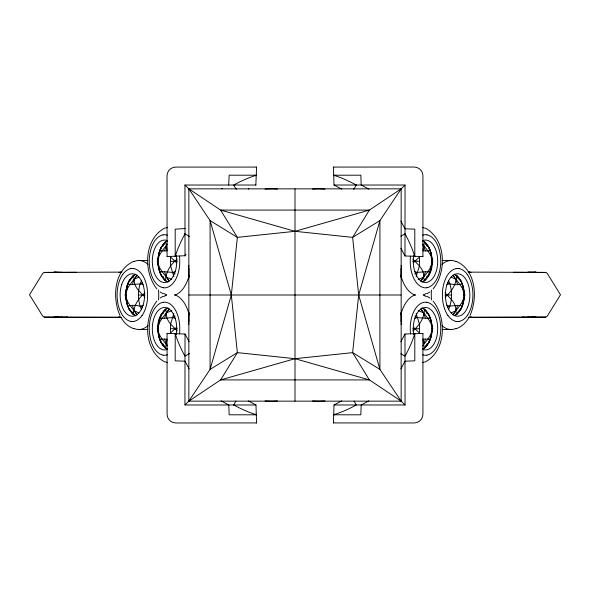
<?xml version="1.0" encoding="UTF-8"?>
<svg xmlns="http://www.w3.org/2000/svg" width="590" height="590" viewBox="0 0 590 590"><rect width="100%" height="100%" fill="white"/><g stroke="black" fill="none" stroke-linecap="round" stroke-linejoin="round"><path stroke-width="0.89" d="M135.892 274.18C122.565 280.56 122.565 309.44 135.892 315.82M141.489 309.551C137.382 300.067 137.382 289.933 141.489 280.449M166.822 308.408L167.427 308.408L165.48 309.108C156.623 319.109 154.617 340.578 166.822 349.029L167.427 349.029L165.48 348.329C155.067 337.797 154.278 315.591 168.054 307.899M166.822 281.592L167.427 281.592L165.48 280.892C155.207 270.08 155.207 252.483 165.48 241.671L167.427 240.971L166.822 240.971C155.104 249.209 154.683 275.191 168.054 282.101M189.102 341.713L185.024 334.021L167.073 333.416L167.073 414.173A8.769 8.769 0 0 0 175.827 422.971L256.584 422.927L255.979 404.976L248.287 400.898M176.594 327.244L170.51 333.018L170.51 324.419L173.851 313.327M173.851 276.673L170.51 265.581L170.51 256.982L176.594 262.757M414.165 334.331L414.8 333.689L414.8 360.851L404.976 361.183L400.912 368.853M416.149 313.327L419.49 324.419L419.49 333.018L413.406 327.244M413.406 262.757L419.49 256.982L419.49 265.581L416.149 276.673M400.898 248.287L404.976 255.979L422.927 256.584L422.927 175.827A8.769 8.769 0 0 0 414.173 167.029L333.416 167.073L334.021 185.024L341.713 189.102M423.178 308.408L422.573 308.408L424.52 309.108C434.793 319.92 434.793 337.517 424.52 348.329L422.573 349.029L423.178 349.029C434.896 340.791 435.317 314.809 421.946 307.899M423.178 281.592L422.573 281.592L424.52 280.892C433.377 270.891 435.383 249.423 423.178 240.971L422.573 240.971L424.52 241.671C434.933 252.203 435.722 274.409 421.946 282.101M448.511 280.449C452.619 289.933 452.619 300.067 448.511 309.551M454.108 315.82C467.435 309.44 467.435 280.56 454.108 274.18M255.846 185.105L256.584 167.073L175.827 167.073A8.769 8.769 0 0 0 167.029 175.827L167.073 256.584L185.179 255.706M400.898 341.713L404.976 334.021L422.927 333.416L422.927 414.173A8.769 8.769 0 0 1 414.173 422.971L333.416 422.927L334.021 404.976L341.713 400.898M126.135 292.242C125.987 285.781 129.557 280.405 133.318 275.39L135.265 274.689L134.66 274.689M158.216 259.217L158.872 253.169L161.513 246.281L162.56 246.281L164.109 243.641L163.651 243.641M158.216 326.646L158.872 320.606L161.513 313.718L162.56 313.718L164.109 311.07L163.651 311.07M431.784 263.354L431.128 269.394L428.488 276.282L427.44 276.282L425.892 278.93L426.349 278.93M431.784 330.784L431.128 336.831L428.488 343.719L427.44 343.719L425.892 346.36L426.349 346.36M455.34 315.311L454.735 315.311L456.682 314.61C460.443 309.595 464.013 304.219 463.865 297.758M165.48 280.892C165.945 271.592 170.281 265.028 177.133 259.069M424.52 309.108C424.055 318.408 419.719 324.972 412.867 330.931M125.965 293.621L125.965 296.379M464.035 296.379L464.035 293.621M126.88 290.199L127.123 288.849L126.518 288.849M463.121 299.801L462.877 301.151L463.482 301.151M134.66 315.311L135.265 315.311L133.318 314.61C124.298 305.155 123.649 291.209 129.35 279.999L130.397 279.999L133.052 276.282L132.448 276.282M457.552 313.718L456.948 313.718L459.603 310.001L460.65 310.001C466.351 298.791 465.702 284.845 456.682 275.39L454.735 274.689L455.34 274.689M133.318 314.61C133.782 305.31 138.119 298.747 144.97 292.788M165.48 348.329L167.007 339.11L162.044 339.11L159.986 339.892M424.52 241.671L422.993 250.89L427.957 250.89L430.014 250.108M456.682 275.39C456.218 284.69 451.881 291.254 445.03 297.213M138.857 312.884L134.262 310.812L137.064 314.876C132.92 308.371 126.57 302.921 125.161 295C126.577 287.079 132.905 281.622 137.064 275.124L134.255 279.188C133.488 287.227 140.376 291.91 144.97 297.213M159.986 272.455L162.044 271.673L164.529 271.68L166.417 277.086L169.227 281.157C165.082 274.652 158.732 269.202 157.323 261.281C158.54 254.526 163.386 249.415 167.353 244.113M164.529 339.11L167.353 345.888C163.401 340.578 158.54 335.474 157.323 328.719C158.74 320.798 165.067 315.34 169.227 308.843L166.417 312.906L164.529 318.32L162.044 318.327L159.986 317.545M425.471 250.89L422.647 244.113C426.6 249.423 431.46 254.526 432.676 261.281C431.261 269.202 424.933 274.66 420.773 281.157L423.583 277.094L425.471 271.68L427.957 271.673L430.014 272.455M430.014 317.545L427.957 318.327L425.471 318.32L423.583 312.914L420.773 308.843C424.918 315.348 431.268 320.798 432.676 328.719C431.452 335.467 426.622 340.592 422.639 345.888M451.144 277.116L455.738 279.188L452.936 275.124C457.08 281.629 463.43 287.079 464.839 295C463.423 302.921 457.095 308.378 452.936 314.876L455.746 310.812C456.513 302.773 449.624 298.09 445.03 292.788M127.823 283.827L129.881 284.609L132.367 284.601L134.255 279.195M159.986 250.108L162.044 250.89L164.529 250.89L166.417 245.484L165.48 241.671M424.52 348.329L423.583 344.531L425.471 339.11L427.957 339.11L430.014 339.892M455.746 310.805L457.634 305.399L460.119 305.391L462.176 306.173M470.038 315.421C477.907 297.766 476.086 269.896 456.159 261.296M186.042 254.165L185.732 254.725M189.095 236.295L189.088 236.465M233.729 404.976L235.926 401.023M354.074 188.977L356.272 185.024M185.179 228.537L175.201 229.149L175.201 256.311L175.835 255.669M468.829 317.759C465.952 322.642 461.668 326.963 456.159 328.704M256.23 167.516L256.584 167.073M333.416 422.927L333.77 422.484M156.859 301.121C143.141 318.349 143.857 350.836 164.839 362.002M433.141 288.879C446.859 271.651 446.143 239.164 425.161 227.998M255.979 404.976L184.95 404.976L189.147 400.78M400.853 189.22L405.05 185.024L334.021 185.024M255.669 175.835L256.311 175.201L229.149 175.201L228.677 185.105M368.883 400.898L361.183 404.976L360.851 414.8L333.689 414.8L334.331 414.165M236.472 189.08L236.317 189.08M167.073 256.584L167.516 256.23M422.484 333.77L422.927 333.416M469.153 317.391L545.809 317.118L547.314 316.041L560.5 294.779L547.232 273.391L545.765 272.418L468.172 272.13M160.17 298.061L162.98 296.254M429.83 291.939L427.02 293.746M121.828 272.13L44.235 272.418L42.768 273.391L29.5 294.779L42.687 316.041L44.191 317.118L120.847 317.391M132.367 284.601L140.7 283.827L142.183 282.868M164.529 318.32L172.863 317.545L175.09 316.107M414.91 273.893L417.137 272.455L425.471 271.68M447.817 307.132L449.3 306.173L457.634 305.399M189.147 353.808L184.95 356.139A125.744 125.744 0 0 1 175.201 333.689L175.201 360.851L185.024 361.183L189.102 368.883M400.853 236.192L405.05 233.861M222.29 188.512L221.633 188.844M248.965 188.763L248.309 189.088M138.857 277.116L134.262 279.188L133.318 275.39M177.133 330.931C172.538 325.628 165.643 320.953 166.424 312.906L171.779 310.488M418.222 279.512L423.576 277.094C424.358 269.047 417.462 264.372 412.867 259.069M451.144 312.884L455.738 310.812L456.682 314.61M164.839 227.998C143.857 239.164 143.141 271.651 156.859 288.879M425.161 362.002C446.143 350.836 446.859 318.349 433.141 301.121M127.823 306.173C132.308 304.713 138.001 305.06 142.183 307.132M462.176 283.827C457.693 285.287 451.999 284.941 447.817 282.868M133.841 261.296C113.914 269.896 112.093 297.766 119.962 315.421M164.529 271.68L172.863 272.455L175.436 271.54M140.7 306.173L143.274 305.259M446.726 284.741L449.3 283.827M414.564 318.46L417.137 317.545L425.471 318.32M312.508 189.088L318.187 188.837M277.492 400.912L271.813 401.163M265.043 189.11L271.474 188.837M55.777 317.125L53.985 317.265L58.919 317.295L53.159 317.339M324.957 400.89L318.526 401.163M534.304 272.403L536.133 272.263L527.762 272.233L535.241 272.204M55.895 317.14L54.066 317.273L62.348 317.236M545.765 272.418L513.543 272.285M44.191 317.118L67.761 317.228L59.855 317.273M534.415 272.285L536.059 272.278M468.777 317.214L469.559 317.214A3.983 2.81 -90 0 0 471.086 316.55M58.108 272.248L53.867 272.263L55.696 272.403M468.844 317.214L523.92 317.265M66.08 317.265L121.223 317.214M185.024 255.979L184.95 185.024L255.979 185.024M164.61 242.564L165.215 242.564M424.785 242.564L425.39 242.564M426.349 243.641L425.892 243.641L427.44 246.281L428.488 246.281L431.128 253.169L431.784 259.217M162.619 244.88L163.224 244.88M426.776 244.88L427.381 244.88M160.923 247.822L161.535 247.822M428.465 247.822L429.077 247.822M160.281 249.496L160.746 249.496M429.255 249.496L429.719 249.496M159.595 251.288L160.2 251.288M429.8 251.288L430.405 251.288M158.68 255.131L159.285 255.131M430.715 255.131L431.32 255.131M158.459 257.151L158.924 257.151M431.076 257.151L431.541 257.151M138.879 260.5L147.861 260.5M442.139 260.5L451.121 260.5M157.323 261.281L158.548 261.281M170.51 261.281L177.236 261.281M412.764 261.281L419.49 261.281M431.452 261.281L432.676 261.281M158.216 263.354L158.459 265.411L158.924 265.411M431.076 265.411L431.541 265.411M158.459 265.411L158.68 267.432L159.285 267.432M430.715 267.432L431.32 267.432M158.68 267.432L159.595 271.282L160.2 271.282M429.8 271.282L430.405 271.282M468.298 272.115L469.551 272.115A3.983 2.81 -90 0 1 471.078 272.772M121.407 272.108L120.508 272.115A3.983 2.81 90 0 0 118.922 272.772M468.593 272.108L469.551 272.115M159.595 271.282L160.281 273.067L160.746 273.067M429.255 273.067L429.719 273.067M160.281 273.067L160.923 274.741L161.535 274.741M428.465 274.741L429.077 274.741M457.552 276.282L456.948 276.282L459.603 279.999L460.65 279.999L463.29 286.888L463.865 292.242M131.489 277.352L131.946 277.352M458.054 277.352L458.511 277.352M162.619 277.683L163.224 277.683L164.109 278.93L163.651 278.93M426.776 277.683L427.381 277.683M130.456 278.598L131.061 278.598M458.939 278.598L459.544 278.598M164.61 279.999L165.215 279.999M424.785 279.999L425.39 279.999M128.76 281.541L129.372 281.541M460.628 281.541L461.24 281.541M126.71 286.888L127.75 286.888M462.25 286.888L463.29 286.888M463.482 288.849L462.877 288.849L463.121 290.199M126.297 290.87L126.761 290.87M463.239 290.87L463.703 290.87M125.161 295L126.385 295M138.348 295L145.074 295M188.852 295L401.148 295M444.926 295L451.652 295M463.615 295L464.839 295M126.135 297.758L126.297 299.13L126.761 299.13M463.239 299.13L463.703 299.13M126.297 299.13L126.518 301.151L127.123 301.151L126.88 299.801M126.518 301.151L126.71 303.113L127.75 303.113M462.25 303.113L463.29 303.113M126.71 303.113L128.76 308.459L129.372 308.459M460.628 308.459L461.24 308.459M164.61 310.001L165.215 310.001M424.785 310.001L425.39 310.001M426.349 311.07L425.892 311.07L427.44 313.718L428.488 313.718L431.128 320.606L431.784 326.646M130.456 311.402L131.061 311.402L133.052 313.718L132.448 313.718M458.939 311.402L459.544 311.402M162.619 312.317L163.224 312.317M426.776 312.317L427.381 312.317M131.489 312.648L131.946 312.648M458.054 312.648L458.511 312.648M160.923 315.259L161.535 315.259M428.465 315.259L429.077 315.259M160.281 316.933L160.746 316.933M429.255 316.933L429.719 316.933M159.595 318.718L160.2 318.718M429.8 318.718L430.405 318.718M158.68 322.568L159.285 322.568M430.715 322.568L431.32 322.568M158.459 324.589L158.924 324.589M431.076 324.589L431.541 324.589M157.323 328.719L158.548 328.719M170.51 328.719L177.236 328.719M412.764 328.719L419.49 328.719M431.452 328.719L432.676 328.719M138.879 329.5L147.861 329.5M442.139 329.5L451.121 329.5M158.216 330.784L158.459 332.849L158.924 332.849M431.076 332.849L431.541 332.849M158.459 332.849L158.68 334.869L159.285 334.869M430.715 334.869L431.32 334.869M159.595 338.712L160.2 338.712M429.8 338.712L430.405 338.712M158.68 334.869L158.872 336.831L160.281 340.504L160.746 340.504M429.255 340.504L429.719 340.504M160.281 340.504L160.923 342.178L161.535 342.178M428.465 342.178L429.077 342.178M162.619 345.12L163.224 345.12L164.109 346.36L163.651 346.36M426.776 345.12L427.381 345.12M164.61 347.436L165.215 347.436M424.785 347.436L425.39 347.436M334.021 404.976L405.05 404.976L404.976 334.021M164.529 250.89L167.007 250.89L166.424 245.469M76.457 272.285L44.235 272.418M425.471 339.11L422.993 339.11L423.576 344.531M527.652 317.236L536.015 317.265L534.223 317.125M318.526 188.837L324.957 189.11M271.813 188.837L277.492 189.088M54.759 272.204L62.238 272.233M121.097 317.214L120.5 317.214A3.983 2.81 90 0 1 118.915 316.55M318.187 401.163L312.508 400.912M271.474 401.163L265.043 400.89M53.941 272.278L55.585 272.285M530.145 317.273L522.239 317.228L545.809 317.118M536.841 317.339L531.081 317.295L535.934 317.273L534.105 317.14M414.564 271.54L417.137 272.455M446.726 305.259L449.3 306.173M140.7 283.827L143.274 284.741M172.863 317.545L175.436 318.46M133.841 328.704C128.332 326.963 124.047 322.642 121.171 317.759M418.222 310.488L423.576 312.906M166.424 277.094L171.779 279.512M368.883 189.102L361.183 185.024L360.851 175.201L333.689 175.201L334.331 175.835M221.117 400.898L228.817 404.976L229.149 414.8L256.311 414.8L255.669 414.165M353.727 189.102L353.528 189.08M184.95 233.861L189.147 236.192M400.853 353.808L405.05 356.139A125.744 125.744 0 0 0 414.8 333.689M427.02 296.254L429.83 298.061M162.98 293.746L160.17 291.939M414.91 316.107L417.137 317.545M172.863 272.455L175.09 273.893M422.484 256.23L422.927 256.584M167.073 333.416L167.516 333.77M184.95 185.024L189.147 189.22M400.853 400.78L405.05 404.976M414.165 255.669L414.8 256.311L414.8 229.149L404.976 228.817L400.898 221.117M175.201 333.689L175.835 334.331M189.058 353.506L189.095 353.705M333.416 167.073L333.77 167.516M256.23 422.484L256.584 422.927M235.926 188.977L233.729 185.024A125.744 125.744 0 0 1 256.311 175.201M354.074 401.023L356.272 404.976A125.744 125.744 0 0 1 333.689 414.8M163.224 277.683L162.56 276.282L161.513 276.282L160.923 274.741M163.224 345.12L162.56 343.719L161.513 343.719L160.923 342.178M131.061 311.402L130.397 310.001L129.35 310.001L128.76 308.459M455.746 279.195L457.634 284.601M132.367 305.399L134.255 310.805M423.583 277.094L424.52 280.892M165.48 309.108L166.417 312.906M405.05 185.024L404.976 255.979M295 188.852L295 401.148M185.024 334.021L184.95 404.976M175.201 256.377A125.744 125.744 0 0 1 184.95 233.928M256.377 414.8A125.744 125.744 0 0 1 233.795 404.969M189.029 321.454A24.596 8.444 -89.9 0 1 189.191 312.641M188.83 324.618A31.661 11.033 90 0 1 188.66 321.587M405.05 233.928A125.744 125.744 0 0 1 414.8 256.377M400.809 312.641A24.596 8.444 89.9 0 1 400.971 321.454M401.34 321.587A31.661 11.033 -90 0 1 401.171 324.618M333.623 175.201A125.744 125.744 0 0 1 356.205 185.031M189.191 277.359A24.596 8.444 89.9 0 1 189.029 268.546M188.66 268.413A31.661 11.033 -90 0 1 188.83 265.382M400.971 268.546A24.596 8.444 -89.9 0 1 400.809 277.359M401.171 265.382A31.661 11.033 90 0 1 401.34 268.413M164.75 346.485A21.233 12.22 -90 0 1 162.796 343.727M162.796 313.703A21.233 12.22 -90 0 1 163.732 312.235M166.749 349.59A21.233 12.22 90 0 1 152.316 329.338A21.233 12.22 90 0 1 166.048 307.656A21.233 12.22 90 0 1 176.27 334.56M167.427 362.636A34.5 19.854 90 0 1 165.576 361.884M163.732 296.645A34.5 19.854 90 0 1 165.576 295.553M174.647 294.794A34.5 19.854 90 0 1 189.11 314.426M179.5 333.888A26.683 15.355 90 0 0 179.721 331.315L179.729 326.123A26.683 15.355 90 0 0 176.329 311.881A25.562 14.713 -90 0 0 174.788 309.049A26.897 15.48 -90 0 0 166.019 302.316A25.444 14.647 90 0 0 163.032 302.301M167.501 354.738A26.97 15.517 90 0 1 166.019 355.128A25.444 14.647 90 0 1 163.032 355.136M163.032 355.128A26.956 15.517 90 0 1 154.838 349.228A25.451 14.647 90 0 1 152.722 345.563A26.948 15.51 -90 0 1 149.329 331.315A25.488 14.669 90 0 1 149.322 326.123A26.948 15.51 90 0 1 152.722 311.881A25.451 14.647 90 0 1 154.831 308.201A26.956 15.517 -90 0 1 163.032 302.309M132.588 312.766A21.233 12.22 -90 0 1 131.57 311.483M131.57 278.517A21.233 12.22 -90 0 1 132.588 277.234M134.026 261.547A34.5 19.854 -90 0 1 147.994 264.357M158.518 290.029A34.5 19.854 -90 0 1 158.518 299.971M147.994 325.643A34.5 19.854 -90 0 1 134.026 328.453M142.057 315.517A25.562 14.713 90 0 0 143.687 312.833A26.683 15.355 -90 0 0 147.559 297.596L147.566 292.404A26.683 15.355 90 0 0 144.167 278.163A25.562 14.713 90 0 0 142.625 275.331A26.897 15.48 -90 0 0 133.856 268.598M142.05 315.51A26.97 15.517 90 0 1 133.856 321.41M133.856 321.417A25.444 14.647 90 0 1 130.869 321.417M130.869 321.41A26.956 15.517 -90 0 1 122.676 315.51M122.668 315.517A25.451 14.647 -90 0 1 120.559 311.844A26.948 15.51 90 0 1 117.167 297.596A25.488 14.669 -90 0 1 117.159 292.404A26.948 15.51 -90 0 1 120.559 278.163A25.451 14.647 90 0 1 122.668 274.483M122.676 274.49A26.956 15.517 -90 0 1 130.869 268.59M130.869 268.583A25.444 14.647 90 0 1 133.856 268.583M163.732 277.765A21.233 12.22 90 0 1 162.796 276.297M162.796 246.273A21.233 12.22 90 0 1 164.75 243.515M176.27 255.441A21.233 12.22 90 0 1 166.048 282.344A21.233 12.22 90 0 1 152.316 260.662A21.233 12.22 90 0 1 166.749 240.41M163.732 293.355A34.5 19.854 90 0 0 166.837 295A34.5 19.854 -90 0 0 165.163 295.767M165.576 228.116A34.5 19.854 90 0 1 167.427 227.364M189.11 275.574A34.5 19.854 90 0 1 174.647 295.207M163.032 287.699A25.444 14.647 90 0 0 166.019 287.699A26.97 15.517 90 0 0 174.212 281.791A25.562 14.713 -90 0 0 175.85 279.114A26.683 15.355 -90 0 0 179.721 263.877L179.729 258.685A26.683 15.355 90 0 0 179.5 256.112M163.032 287.691A26.956 15.517 -90 0 1 154.838 281.791A25.451 14.647 -90 0 1 152.722 278.126A26.948 15.51 -90 0 1 149.329 263.877A25.488 14.669 90 0 1 149.322 258.685A26.948 15.51 -90 0 1 152.722 244.444A25.451 14.647 90 0 1 154.831 240.764A26.956 15.517 90 0 1 163.032 234.872M163.032 234.864A25.444 14.647 -90 0 1 166.019 234.864A26.897 15.48 -90 0 1 167.501 235.27M455.974 328.453A34.5 19.854 90 0 1 442.006 325.643M431.482 299.971A34.5 19.854 90 0 1 431.482 290.029M442.006 264.357A34.5 19.854 90 0 1 455.974 261.547M424.837 295.767A34.5 19.854 90 0 0 423.163 295A34.5 19.854 -90 0 0 426.268 293.355M422.573 227.364A34.5 19.854 -90 0 1 424.424 228.116M415.353 295.207A34.5 19.854 -90 0 1 400.89 275.574M425.25 243.515A21.233 12.22 -90 0 1 427.204 246.273M427.204 276.297A21.233 12.22 -90 0 1 426.268 277.765M423.251 240.41A21.233 12.22 -90 0 1 437.684 260.662A21.233 12.22 -90 0 1 423.952 282.344A21.233 12.22 -90 0 1 413.73 255.441M426.968 287.699A25.444 14.647 -90 0 1 423.981 287.699A26.97 15.517 -90 0 1 415.788 281.791A25.562 14.713 90 0 1 414.15 279.114A26.683 15.355 90 0 1 410.279 263.877L410.271 258.685A26.683 15.355 -90 0 1 410.5 256.112M426.968 287.691A26.956 15.517 90 0 0 435.162 281.791A25.451 14.647 90 0 0 437.279 278.126A26.948 15.51 90 0 0 440.671 263.877A25.488 14.669 -90 0 0 440.678 258.685A26.948 15.51 90 0 0 437.279 244.444A25.451 14.647 -90 0 0 435.169 240.764A26.956 15.517 -90 0 0 426.968 234.872M426.968 234.864A25.444 14.647 90 0 0 423.981 234.864A26.897 15.48 90 0 0 422.499 235.27M457.412 277.234A21.233 12.22 90 0 1 458.43 278.517M458.43 311.483A21.233 12.22 90 0 1 457.412 312.766M447.943 315.517A25.562 14.713 -90 0 1 446.313 312.833A26.683 15.355 90 0 1 442.441 297.596L442.434 292.404A26.683 15.355 -90 0 1 445.834 278.163A25.562 14.713 -90 0 1 447.375 275.331A26.897 15.48 90 0 1 456.144 268.598M456.144 321.41A26.97 15.517 -90 0 1 447.95 315.51M459.131 321.417A25.444 14.647 -90 0 1 456.144 321.417M467.324 315.51A26.956 15.517 90 0 1 459.131 321.41M467.332 315.517A25.451 14.647 90 0 0 469.441 311.844A26.948 15.51 -90 0 0 472.833 297.596A25.488 14.669 -90 0 0 472.841 292.404A26.948 15.51 90 0 0 469.441 278.163A25.451 14.647 -90 0 0 467.332 274.483M459.131 268.59A26.956 15.517 90 0 1 467.324 274.49M456.144 268.583A25.444 14.647 -90 0 1 459.131 268.583M426.268 312.235A21.233 12.22 90 0 1 427.204 313.703M427.204 343.727A21.233 12.22 90 0 1 425.25 346.485M413.73 334.56A21.233 12.22 -90 0 1 423.952 307.656A21.233 12.22 -90 0 1 437.684 329.338A21.233 12.22 -90 0 1 423.251 349.59M424.424 295.553A34.5 19.854 -90 0 1 426.268 296.645M424.424 361.884A34.5 19.854 -90 0 1 422.573 362.636M400.89 314.426A34.5 19.854 -90 0 1 415.353 294.794M410.5 333.888A26.683 15.355 -90 0 1 410.279 331.315L410.271 326.123A26.683 15.355 -90 0 1 413.671 311.881A25.562 14.713 90 0 1 415.213 309.049A26.897 15.48 90 0 1 423.981 302.316A25.444 14.647 -90 0 1 426.968 302.301M422.499 354.738A26.97 15.517 -90 0 0 423.981 355.128A25.444 14.647 -90 0 0 426.968 355.136M426.968 355.128A26.956 15.517 -90 0 0 435.162 349.228A25.451 14.647 -90 0 0 437.279 345.563A26.948 15.51 90 0 0 440.671 331.315A25.488 14.669 -90 0 0 440.678 326.123A26.948 15.51 -90 0 0 437.279 311.881A25.451 14.647 -90 0 0 435.169 308.201A26.956 15.517 90 0 0 426.968 302.309M237.372 237.372L231.31 295L210.084 369.392L188.852 401.148L401.148 401.148L401.148 188.852L188.852 188.852L188.852 401.148L220.608 379.916L295 358.691L352.628 352.628L379.916 369.392L401.148 401.148L369.392 379.916L295 358.691L237.372 352.628L210.084 369.392L210.084 220.608L188.852 188.852L220.608 210.084L295 231.31L352.628 237.372L379.916 220.608L401.148 188.852L369.392 210.084L295 231.31L237.372 237.372L210.084 220.608L231.31 295L237.372 352.628L220.608 379.916L369.392 379.916L352.628 352.628L358.691 295L379.916 220.608L379.916 369.392L358.691 295L352.628 237.372L369.392 210.084L220.608 210.084L237.372 237.372M121.783 284.387A21.233 12.22 90 0 0 132.367 316.233A21.233 12.22 90 0 0 142.942 284.387A21.233 12.22 90 0 0 121.783 284.387M467.627 307.22A21.233 12.22 -90 0 0 458.732 273.856A21.233 12.22 -90 0 0 446.549 303.916A21.233 12.22 -90 0 0 467.627 307.22"/></g></svg>
